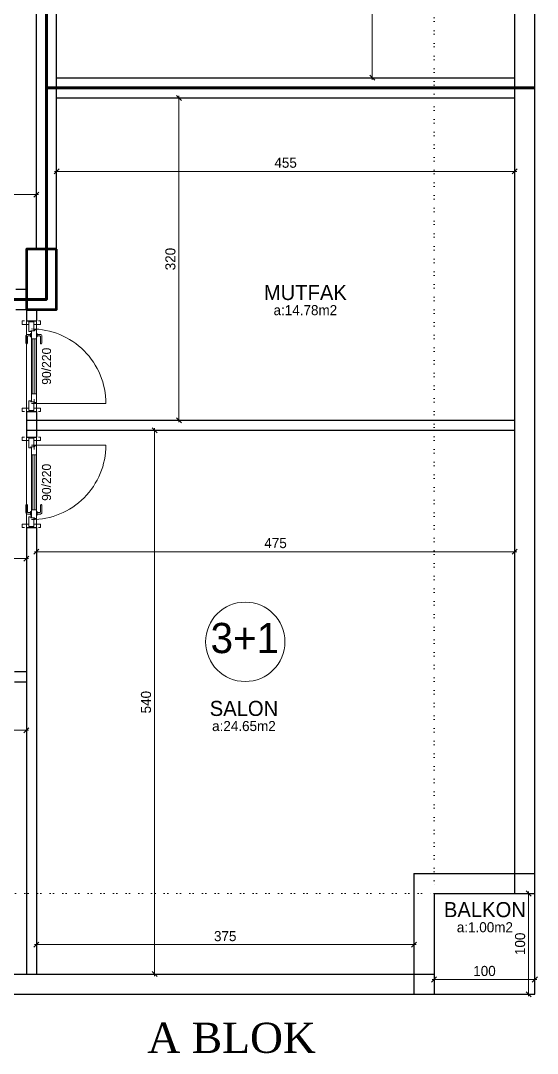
# Model space of a CAD drawing. Header units: centimetres. Extents: x 562865 to 1310255, y -148070 to 32737.
# Drawn here: x 589559 to 590072, y -2622 to -1597 of the extents above; entities that cross this region are included whole.
import ezdxf
from ezdxf.enums import TextEntityAlignment as Align

# ---------------------------------------------------------------- set-up
doc = ezdxf.new("R2010")
doc.units = ezdxf.units.CM
doc.header["$LTSCALE"] = 2.5
doc.linetypes.add('DOT', pattern=[0.25, 0, -0.25])
doc.layers.get('0').update_dxf_attribs({"color": 86})
for name, color, linetype, lineweight in [('ADAKENARI', 18, 'Continuous', 5), ('DUVAR', 4, 'Continuous', 30), ('duvar-kesim', 7, 'Continuous', 0), ('iç ölçü', 106, 'Continuous', 18), ('kapi', 9, 'Continuous', 0), ('kolon', 1, 'Continuous', 53)]:
    doc.layers.add(name, color=color, linetype=linetype, lineweight=lineweight)
for name, color, linetype in [('alan', 7, 'Continuous'), ('kapi-yazi', 7, 'Continuous'), ('mahal', 7, 'Continuous')]:
    doc.layers.add(name, color=color, linetype=linetype)
doc.styles.add('autodim', font='times.ttf')
doc.styles.add('PINAR', font='comic.ttf')
doc.dimstyles.new('TEMİZ ÖLÇÜ', dxfattribs={"dimtxt": 10, "dimasz": 5, "dimexe": 1.8, "dimexo": 0.625, "dimgap": 3, "dimtad": 1, "dimdec": 0, "dimrnd": 0.5, "dimzin": 1, "dimdsep": 46, "dimtxsty": 'PINAR', "dimblk": 'OBLIQUE', "dimcen": 0.9, "dimdle": 2, "dimclrd": 256, "dimclre": 256, "dimclrt": 7, "dimadec": 0, "dimazin": 0, "dimtfac": 1, "dimtdec": 0, "dimtofl": 0, "dimtmove": 2, "dimatfit": 2, "dimfxl": 10, "dimfxlon": 1, "dimlwd": -1, "dimlwe": -1, "dimarcsym": 0})

# ---------------------------------------------------------------- blocks, each defined once
blk = doc.blocks.new('_Oblique')
at = {"color": 0, "linetype": 'ByBlock', "lineweight": -2}
blk.add_line((-0.5, -0.5), (0.5, 0.5), dxfattribs=at)
blk = doc.blocks.new('*D14')
at = {"layer": 'Defpoints', "color": 0}
for p in [(589444.8, -1768.5), (589574.8, -1768.5), (589574.8, -1769.4)]:
    blk.add_point(p, dxfattribs=at)
at = {"layer": 'iç ölçü'}
for p, q in [((589442.8, -1769.4), (589576.8, -1769.4)), ((589444.8, -1769.1), (589444.8, -1771.2)), ((589574.8, -1769.1), (589574.8, -1771.2))]:
    blk.add_line(p, q, dxfattribs=at)
at = {"layer": 'iç ölçü', "linetype": 'ByBlock', "xscale": 5, "yscale": 5, "zscale": 5, "rotation": 180}
blk.add_blockref('_Oblique', (589444.8, -1769.4), dxfattribs=at)
at = {"layer": 'iç ölçü', "linetype": 'ByBlock', "xscale": 5, "yscale": 5, "zscale": 5}
blk.add_blockref('_Oblique', (589574.8, -1769.4), dxfattribs=at)
at = {"layer": 'iç ölçü', "color": 7, "insert": (589509.8, -1761), "char_height": 10, "attachment_point": 5, "style": 'PINAR'}
blk.add_mtext('130', dxfattribs=at)
blk = doc.blocks.new('*D16')
at = {"layer": 'Defpoints', "color": 0}
for p in [(589564.8, -2301.4), (589404.8, -2312.4), (589564.8, -2312.4)]:
    blk.add_point(p, dxfattribs=at)
at = {"layer": 'iç ölçü'}
for p, q in [((589402.8, -2301.4), (589566.8, -2301.4)), ((589404.8, -2306.4), (589404.8, -2299.6)), ((589564.8, -2306.4), (589564.8, -2299.6))]:
    blk.add_line(p, q, dxfattribs=at)
at = {"layer": 'iç ölçü', "linetype": 'ByBlock', "xscale": 5, "yscale": 5, "zscale": 5, "rotation": 180}
blk.add_blockref('_Oblique', (589404.8, -2301.4), dxfattribs=at)
at = {"layer": 'iç ölçü', "linetype": 'ByBlock', "xscale": 5, "yscale": 5, "zscale": 5}
blk.add_blockref('_Oblique', (589564.8, -2301.4), dxfattribs=at)
at = {"layer": 'iç ölçü', "color": 7, "insert": (589484.8, -2292.9), "char_height": 10, "attachment_point": 5, "style": 'PINAR'}
blk.add_mtext('160', dxfattribs=at)
blk = doc.blocks.new('*D24')
at = {"layer": 'Defpoints', "color": 0}
for p in [(589683.7, -2003.5), (589692.2, -2003.5), (589683.7, -2543.5)]:
    blk.add_point(p, dxfattribs=at)
at = {"layer": 'iç ölçü'}
for p, q in [((589687.2, -2003.5), (589694, -2003.5)), ((589692.2, -2545.5), (589692.2, -2001.5)), ((589687.2, -2543.5), (589694, -2543.5))]:
    blk.add_line(p, q, dxfattribs=at)
at = {"layer": 'iç ölçü', "linetype": 'ByBlock', "xscale": 5, "yscale": 5, "zscale": 5}
for p, rotation in [((589692.2, -2003.5), 90), ((589692.2, -2543.5), 270)]:
    blk.add_blockref('_Oblique', p, dxfattribs=dict(at, rotation=rotation))
at = {"layer": 'iç ölçü', "color": 7, "insert": (589683.7, -2273.5), "char_height": 10, "attachment_point": 5, "rotation": 90, "style": 'PINAR'}
blk.add_mtext('540', dxfattribs=at)
blk = doc.blocks.new('*D25')
at = {"layer": 'Defpoints', "color": 0}
for p in [(589574.8, -2082.5), (590049.8, -2082.5), (590049.8, -2124.1)]:
    blk.add_point(p, dxfattribs=at)
at = {"layer": 'iç ölçü'}
for p, q in [((589574.8, -2119.1), (589574.8, -2125.9)), ((590049.8, -2119.1), (590049.8, -2125.9)), ((589572.8, -2124.1), (590051.8, -2124.1))]:
    blk.add_line(p, q, dxfattribs=at)
at = {"layer": 'iç ölçü', "linetype": 'ByBlock', "xscale": 5, "yscale": 5, "zscale": 5, "rotation": 180}
blk.add_blockref('_Oblique', (589574.8, -2124.1), dxfattribs=at)
at = {"layer": 'iç ölçü', "linetype": 'ByBlock', "xscale": 5, "yscale": 5, "zscale": 5}
blk.add_blockref('_Oblique', (590049.8, -2124.1), dxfattribs=at)
at = {"layer": 'iç ölçü', "color": 7, "insert": (589812.3, -2115.6), "char_height": 10, "attachment_point": 5, "style": 'PINAR'}
blk.add_mtext('475', dxfattribs=at)
blk = doc.blocks.new('*D26')
at = {"layer": 'Defpoints', "color": 0}
for p in [(590019.8, -2463.5), (590019.8, -2563.5), (590063.6, -2563.5)]:
    blk.add_point(p, dxfattribs=at)
at = {"layer": 'iç ölçü'}
for p, q in [((590058.6, -2463.5), (590065.4, -2463.5)), ((590063.6, -2461.5), (590063.6, -2565.5)), ((590058.6, -2563.5), (590065.4, -2563.5))]:
    blk.add_line(p, q, dxfattribs=at)
at = {"layer": 'iç ölçü', "linetype": 'ByBlock', "xscale": 5, "yscale": 5, "zscale": 5}
for p, rotation in [((590063.6, -2463.5), 90), ((590063.6, -2563.5), 270)]:
    blk.add_blockref('_Oblique', p, dxfattribs=dict(at, rotation=rotation))
at = {"layer": 'iç ölçü', "color": 7, "insert": (590055.2, -2513.5), "char_height": 10, "attachment_point": 5, "rotation": 90, "style": 'PINAR'}
blk.add_mtext('100', dxfattribs=at)
blk = doc.blocks.new('*D27')
at = {"layer": 'Defpoints', "color": 0}
for p in [(589969.8, -2536.6), (590069.8, -2536.6), (589969.8, -2548.9)]:
    blk.add_point(p, dxfattribs=at)
at = {"layer": 'iç ölçü'}
for p, q in [((590071.8, -2548.9), (589967.8, -2548.9)), ((589969.8, -2543.9), (589969.8, -2550.7)), ((590069.8, -2543.9), (590069.8, -2550.7))]:
    blk.add_line(p, q, dxfattribs=at)
at = {"layer": 'iç ölçü', "linetype": 'ByBlock', "xscale": 5, "yscale": 5, "zscale": 5, "rotation": 180}
blk.add_blockref('_Oblique', (589969.8, -2548.9), dxfattribs=at)
at = {"layer": 'iç ölçü', "linetype": 'ByBlock', "xscale": 5, "yscale": 5, "zscale": 5}
blk.add_blockref('_Oblique', (590069.8, -2548.9), dxfattribs=at)
at = {"layer": 'iç ölçü', "color": 7, "insert": (590019.8, -2540.5), "char_height": 10, "attachment_point": 5, "style": 'PINAR'}
blk.add_mtext('100', dxfattribs=at)
blk = doc.blocks.new('*D28')
at = {"layer": 'Defpoints', "color": 0}
for p in [(589685.9, -1673.5), (589716.3, -1673.5), (589685.9, -1993.5)]:
    blk.add_point(p, dxfattribs=at)
at = {"layer": 'iç ölçü'}
for p, q in [((589716.3, -1995.5), (589716.3, -1671.5)), ((589711.3, -1673.5), (589718.1, -1673.5)), ((589711.3, -1993.5), (589718.1, -1993.5))]:
    blk.add_line(p, q, dxfattribs=at)
at = {"layer": 'iç ölçü', "linetype": 'ByBlock', "xscale": 5, "yscale": 5, "zscale": 5}
for p, rotation in [((589716.3, -1673.5), 90), ((589716.3, -1993.5), 270)]:
    blk.add_blockref('_Oblique', p, dxfattribs=dict(at, rotation=rotation))
at = {"layer": 'iç ölçü', "color": 7, "insert": (589707.9, -1833.5), "char_height": 10, "attachment_point": 5, "rotation": 90, "style": 'PINAR'}
blk.add_mtext('320', dxfattribs=at)
blk = doc.blocks.new('*D29')
at = {"layer": 'Defpoints', "color": 0}
for p in [(590049.8, -1710.7), (589594.8, -1719.8), (589594.8, -1746.4)]:
    blk.add_point(p, dxfattribs=at)
at = {"layer": 'iç ölçü'}
for p, q in [((589594.8, -1741.4), (589594.8, -1748.2)), ((590049.8, -1741.4), (590049.8, -1748.2)), ((590051.8, -1746.4), (589592.8, -1746.4))]:
    blk.add_line(p, q, dxfattribs=at)
at = {"layer": 'iç ölçü', "linetype": 'ByBlock', "xscale": 5, "yscale": 5, "zscale": 5, "rotation": 180}
blk.add_blockref('_Oblique', (589594.8, -1746.4), dxfattribs=at)
at = {"layer": 'iç ölçü', "linetype": 'ByBlock', "xscale": 5, "yscale": 5, "zscale": 5}
blk.add_blockref('_Oblique', (590049.8, -1746.4), dxfattribs=at)
at = {"layer": 'iç ölçü', "color": 7, "insert": (589822.3, -1737.9), "char_height": 10, "attachment_point": 5, "style": 'PINAR'}
blk.add_mtext('455', dxfattribs=at)
blk = doc.blocks.new('*D34')
at = {"layer": 'Defpoints', "color": 0}
for p in [(589294.8, -2056.7), (589564.8, -2056.7), (589564.8, -2131)]:
    blk.add_point(p, dxfattribs=at)
at = {"layer": 'iç ölçü'}
for p, q in [((589292.8, -2131), (589566.8, -2131)), ((589294.8, -2126), (589294.8, -2132.8)), ((589564.8, -2126), (589564.8, -2132.8))]:
    blk.add_line(p, q, dxfattribs=at)
at = {"layer": 'iç ölçü', "linetype": 'ByBlock', "xscale": 5, "yscale": 5, "zscale": 5, "rotation": 180}
blk.add_blockref('_Oblique', (589294.8, -2131), dxfattribs=at)
at = {"layer": 'iç ölçü', "linetype": 'ByBlock', "xscale": 5, "yscale": 5, "zscale": 5}
blk.add_blockref('_Oblique', (589564.8, -2131), dxfattribs=at)
at = {"layer": 'iç ölçü', "color": 7, "insert": (589429.8, -2122.5), "char_height": 10, "attachment_point": 5, "style": 'PINAR'}
blk.add_mtext('270', dxfattribs=at)
blk = doc.blocks.new('fm-door1')
at = {"linetype": 'Continuous'}
for p, q in [((0, 25), (0, -25)), ((100, 25), (0, 25)), ((80, 32), (80, 0)), ((84, 28), (128, 28)), ((90, 50), (910, 50)), ((90, 50), (90, 30)), ((100, 30), (90, 30)), ((100, 30), (100, -5)), ((100, 30), (100, -5)), ((100, 0), (900, 0)), ((190, 50), (190, 0)), ((810, 50), (810, 0)), ((910, 30), (900, 30)), ((900, 30), (900, -5)), ((900, 25), (1000, 25)), ((910, 50), (910, 30)), ((1000, 25), (1000, -25)), ((110, -25), (0, -25)), ((100, -5), (110, -5)), ((110, -5), (100, -5)), ((110, -5), (110, -25)), ((110, -25), (110, -5)), ((890, -25), (890, -5)), ((890, -5), (900, -5)), ((890, -25), (1000, -25))]:
    blk.add_line(p, q, dxfattribs=at)
at = {"color": 8, "linetype": 'Continuous'}
for p, q in [((190, 35), (810, 35)), ((190, 15), (810, 15))]:
    blk.add_line(p, q, dxfattribs=at)
at = {"linetype": 'Continuous'}
for points in [[(858, 58), (858, 89, 0.414214), (842, 104), (759, 104, 1), (759, 89), (835, 89, -0.414214), (842, 81), (842, 58)], [(858, -8), (858, -39, -0.414214), (842, -54), (759, -54, -1), (759, -39), (835, -39, 0.414214), (842, -31), (842, -8)]]:
    blk.add_lwpolyline(points, format="xyb", dxfattribs=at)
for points in [[(869, 50), (869, 58), (831, 58), (831, 50)], [(869, 0), (869, -8), (831, -8), (831, 0)]]:
    blk.add_lwpolyline(points, dxfattribs=at)
blk.add_circle((84, 32), 4.26, dxfattribs=at)
blk = doc.blocks.new('*D45')
at = {"layer": 'Defpoints', "color": 0}
for p in [(589904.2, -1343.5), (589904.2, -1653.5), (589908.3, -1653.5)]:
    blk.add_point(p, dxfattribs=at)
at = {"layer": 'iç ölçü'}
for p, q in [((589908.3, -1341.5), (589908.3, -1655.5)), ((589904.8, -1343.5), (589910.1, -1343.5)), ((589904.8, -1653.5), (589910.1, -1653.5))]:
    blk.add_line(p, q, dxfattribs=at)
at = {"layer": 'iç ölçü', "linetype": 'ByBlock', "xscale": 5, "yscale": 5, "zscale": 5}
for p, rotation in [((589908.3, -1343.5), 90), ((589908.3, -1653.5), 270)]:
    blk.add_blockref('_Oblique', p, dxfattribs=dict(at, rotation=rotation))
at = {"layer": 'iç ölçü', "color": 7, "insert": (589899.9, -1498.5), "char_height": 10, "attachment_point": 5, "rotation": 90, "style": 'PINAR'}
blk.add_mtext('310', dxfattribs=at)
blk = doc.blocks.new('*D644')
at = {"layer": 'Defpoints', "color": 0}
for p in [(589574.8, -2511.7), (589949.8, -2512.6), (589949.8, -2514.3)]:
    blk.add_point(p, dxfattribs=at)
at = {"layer": 'iç ölçü'}
for p, q in [((589574.8, -2512.4), (589574.8, -2516.1)), ((589572.8, -2514.3), (589951.8, -2514.3)), ((589949.8, -2513.2), (589949.8, -2516.1))]:
    blk.add_line(p, q, dxfattribs=at)
at = {"layer": 'iç ölçü', "linetype": 'ByBlock', "xscale": 5, "yscale": 5, "zscale": 5, "rotation": 180}
blk.add_blockref('_Oblique', (589574.8, -2514.3), dxfattribs=at)
at = {"layer": 'iç ölçü', "linetype": 'ByBlock', "xscale": 5, "yscale": 5, "zscale": 5}
blk.add_blockref('_Oblique', (589949.8, -2514.3), dxfattribs=at)
at = {"layer": 'iç ölçü', "color": 7, "insert": (589762.3, -2505.9), "char_height": 10, "attachment_point": 5, "style": 'PINAR'}
blk.add_mtext('375', dxfattribs=at)

msp = doc.modelspace()

# ---------------------------------------------------------------- linework, layer by layer
at = {"layer": 'ADAKENARI', "color": 2, "linetype": 'DOT', "ltscale": 20}
for points in [[(589969.8, -438.5), (588819.8, -438.5), (588819.8, -2463.5), (589969.8, -2463.5)], [(588819.8, -438.5), (589969.8, -438.5), (589969.8, -2463.5), (588819.8, -2463.5)]]:
    msp.add_lwpolyline(points, close=True, dxfattribs=at)
at = {"layer": 'DUVAR'}
for p, q in [((590069.8, -2563.5), (590069.8, -338.5)), ((590049.8, -2463.5), (590049.8, -458.5)), ((589574.8, -1823.5), (589574.8, -1343.5)), ((589594.8, -1823.5), (589594.8, -1343.5)), ((589594.8, -1653.5), (590049.8, -1653.5)), ((589594.8, -1673.5), (590049.8, -1673.5)), ((589554.2, -1863.5), (589564.8, -1863.5)), ((589554.2, -1883.5), (589564.8, -1883.5)), ((589564.8, -1883.5), (589564.8, -1894.9)), ((589574.8, -1883.5), (589574.8, -1894.9)), ((589564.8, -1894.9), (589574.8, -1894.9)), ((589564.8, -1984.9), (589564.8, -2010.2)), ((589564.8, -1984.9), (589574.8, -1984.9)), ((589574.8, -1984.9), (589574.8, -2010.2)), ((589564.8, -1993.5), (590049.8, -1993.5)), ((589564.8, -2003.5), (590049.8, -2003.5)), ((589564.8, -2010.2), (589574.8, -2010.2)), ((589564.8, -2100.2), (589564.8, -2543.5)), ((589564.8, -2100.2), (589574.8, -2100.2)), ((589574.8, -2100.2), (589574.8, -2543.5)), ((589564.8, -2243.5), (589553, -2243.5)), ((589564.8, -2253.5), (589553, -2253.5)), ((589949.8, -2443.5), (590069.8, -2443.5)), ((589949.8, -2443.5), (589949.8, -2563.5)), ((589969.8, -2463.5), (589969.8, -2563.5)), ((589969.8, -2463.5), (590069.8, -2463.5)), ((588739.8, -2543.5), (589969.8, -2543.5)), ((588719.8, -2563.5), (590069.8, -2563.5))]:
    msp.add_line(p, q, dxfattribs=at)
at = {"layer": 'duvar-kesim'}
for p, q in [((589564.8, -1984.9), (589564.8, -1894.9)), ((589574.8, -1984.9), (589574.8, -1894.9)), ((589564.8, -2010.2), (589564.8, -2100.2)), ((589574.8, -2010.2), (589574.8, -2100.2))]:
    msp.add_line(p, q, dxfattribs=at)
at = {"layer": 'iç ölçü'}
msp.add_circle((589782.2, -2213.6), 39.4, dxfattribs=at)
at = {"layer": 'kapi'}
for points in [[(589562.8, -1894.9), (589560.8, -1894.9), (589560.8, -1898.4), (589567.3, -1898.4)], [(589576.8, -1894.9), (589578.8, -1894.9), (589578.8, -1898.4), (589572.3, -1898.4)], [(589562.8, -1984.9), (589560.8, -1984.9), (589560.8, -1981.4), (589567.3, -1981.4)], [(589576.8, -1984.9), (589578.8, -1984.9), (589578.8, -1981.4), (589572.3, -1981.4)], [(589562.8, -2010.2), (589560.8, -2010.2), (589560.8, -2013.7), (589567.3, -2013.7)], [(589576.8, -2010.2), (589578.8, -2010.2), (589578.8, -2013.7), (589572.3, -2013.7)], [(589562.8, -2100.2), (589560.8, -2100.2), (589560.8, -2096.7), (589567.3, -2096.7)], [(589576.8, -2100.2), (589578.8, -2100.2), (589578.8, -2096.7), (589572.3, -2096.7)]]:
    msp.add_lwpolyline(points, dxfattribs=at)
for points in [[(589569.8, -1976.9), (589643.8, -1976.9, 0.414214), (589569.8, -1902.9, 0.414214)], [(589569.8, -2018.2), (589643.8, -2018.2, -0.414214), (589569.8, -2092.2, -0.414214)]]:
    msp.add_lwpolyline(points, format="xyb", dxfattribs=at)
at = {"layer": 'kolon', "color": 6, "lineweight": 140}
msp.add_line((590069.8, -1663.5), (589584.8, -1663.5), dxfattribs=at)
msp.add_lwpolyline([(589204.8, -1873.5), (589584.8, -1873.5), (589584.8, -1293.5), (589574.8, -1293.5), (589574.8, -1143.5), (589214.8, -1143.5), (589214.8, -1293.5), (589204.8, -1293.5)], close=True, dxfattribs=at)
at = {"layer": 'kolon'}
msp.add_lwpolyline([(589594.8, -1823.5), (589564.8, -1823.5), (589564.8, -1883.5), (589594.8, -1883.5)], close=True, dxfattribs=at)

# ---------------------------------------------------------------- block references
at = {"layer": 'kapi', "xscale": 0.08799999999996544, "zscale": 0.08800000000000001}
for p, yscale, rotation in [((589569.8, -1983.9), -0.1000000000000227, 90), ((589569.8, -2011.2), 0.1000000000000227, 270)]:
    msp.add_blockref('fm-door1', p, dxfattribs=dict(at, yscale=yscale, rotation=rotation))

# ---------------------------------------------------------------- texts
at = {"layer": 'alan', "style": 'PINAR'}
for s, p in [('a:14.78m2', (589841.9, -1889.2)), ('a:24.65m2', (589780.9, -2302.2)), ('a:1.00m2', (590020.2, -2502))]:
    msp.add_text(s, height=10, dxfattribs=at).set_placement(p, align=Align.CENTER)
at = {"layer": 'kapi-yazi', "style": 'PINAR'}
for p in [(589584.8, -1939.9), (589584.8, -2055.2)]:
    msp.add_text('90/220', height=9, rotation=90, dxfattribs=at).set_placement(p, align=Align.MIDDLE_CENTER)
at = {"layer": 'mahal'}
for s, height, style, p in [('MUTFAK', 15, 'PINAR', (589841.9, -1874.2)), ('3+1', 30, 'PINAR', (589781.8, -2224.8)), ('SALON', 15, 'PINAR', (589780.9, -2287.2)), ('BALKON', 15, 'PINAR', (590020.2, -2487)), ('A BLOK', 30, 'autodim', (589768.7, -2621.8))]:
    msp.add_text(s, height=height, dxfattribs=dict(at, style=style)).set_placement(p, align=Align.CENTER)

# ---------------------------------------------------------------- dimensions: what is measured, and where the dimension line sits
at = {"layer": 'iç ölçü'}
for base, p1, p2, picture, middle in [((589908.3, -1653.5), (589904.2, -1343.5), (589904.2, -1653.5), '*D45', (589899.9, -1498.5)), ((589716.3, -1673.5), (589685.9, -1993.5), (589685.9, -1673.5), '*D28', (589707.9, -1833.5)), ((589692.2, -2003.5), (589683.7, -2543.5), (589683.7, -2003.5), '*D24', (589683.7, -2273.5)), ((590063.6, -2563.5), (590019.8, -2463.5), (590019.8, -2563.5), '*D26', (590055.2, -2513.5))]:
    dim = msp.add_linear_dim(base=base, p1=p1, p2=p2, angle=90, dimstyle='TEMİZ ÖLÇÜ', override={"dimfxl": 5, "dimarcsym": 1}, dxfattribs=at)
    dim.commit()
    dim.dimension.update_dxf_attribs({"geometry": picture, "text_midpoint": middle})
for base, p1, p2, picture, middle in [((589594.8, -1746.4), (590049.8, -1710.7), (589594.8, -1719.8), '*D29', (589822.3, -1737.9)), ((589574.8, -1769.4), (589444.8, -1768.5), (589574.8, -1768.5), '*D14', (589509.8, -1761)), ((589564.8, -2131), (589294.8, -2056.7), (589564.8, -2056.7), '*D34', (589429.8, -2122.5)), ((590049.8, -2124.1), (589574.8, -2082.5), (590049.8, -2082.5), '*D25', (589812.3, -2115.6)), ((589564.8, -2301.4), (589404.8, -2312.4), (589564.8, -2312.4), '*D16', (589484.8, -2292.9)), ((589949.8, -2514.3), (589574.8, -2511.7), (589949.8, -2512.6), '*D644', (589762.3, -2505.9)), ((589969.8, -2548.9), (590069.8, -2536.6), (589969.8, -2536.6), '*D27', (590019.8, -2540.5))]:
    dim = msp.add_linear_dim(base=base, p1=p1, p2=p2, dimstyle='TEMİZ ÖLÇÜ', override={"dimfxl": 5, "dimarcsym": 1}, dxfattribs=at)
    dim.commit()
    dim.dimension.update_dxf_attribs({"geometry": picture, "text_midpoint": middle})

doc.saveas('drawing.dxf')
